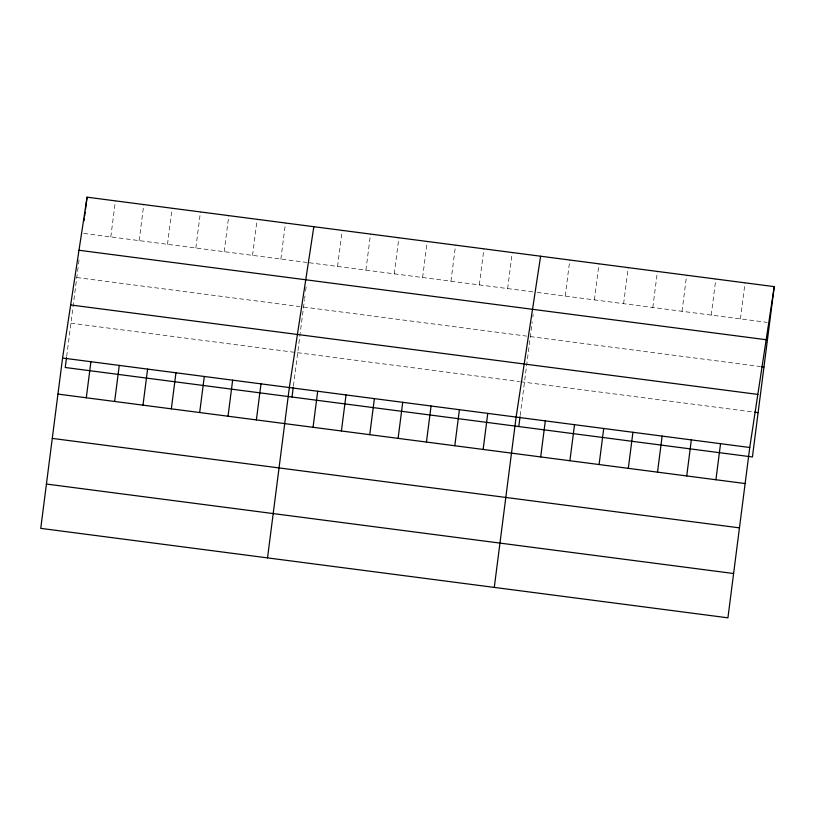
<?xml version="1.0" encoding="UTF-8"?>
<svg xmlns="http://www.w3.org/2000/svg" width="815" height="815" viewBox="0 0 815 815"><rect width="100%" height="100%" fill="white"/><g stroke="black" fill="none" stroke-linecap="round" stroke-linejoin="round"><path stroke-width="0.61" stroke-dasharray="4.08 3.06" d="M66.667 356.43L78.352 265.232M78.505 263.999L79.3 257.846M110.799 236.921L115.414 200.867M139.141 240.608L143.766 204.555M167.493 244.306L172.108 208.243M195.834 247.994L200.459 211.941M224.186 251.682L228.801 215.629M252.528 255.37L257.143 219.317M280.869 259.068L285.495 223.004M293.441 385.953L304.494 299.686M304.647 298.453L304.963 295.988M305.594 291.067L306.226 286.147M337.563 266.444L342.188 230.39M365.915 270.132L370.53 234.078M394.256 273.83L398.881 237.766M422.608 277.518L427.223 241.464M450.95 281.206L455.575 245.152M479.302 284.893L483.916 248.84M507.643 288.591L512.258 252.528M520.204 415.477L532.205 321.823M532.837 316.892L533.153 314.437M565.192 296.079L569.817 260.026M594.4 299.879L599.015 263.826M623.607 303.689L628.222 267.626M652.815 307.489L657.43 271.426M682.012 311.289L686.638 275.236M711.22 315.089L715.835 279.036M740.428 318.899L745.042 282.836M83.68 233.396L306.756 262.43M309.221 262.756L533.53 291.953M537.207 292.432L767.2 322.383M76.773 277.538L299.849 306.583M303.547 307.061L526.612 336.106M530.31 336.585L760.303 366.536M70.925 323.198L519.532 381.603M520.765 381.756L754.456 412.186"/><path stroke-width="1.22" d="M62.572 358.03L40.75 528.365L727.927 617.821L749.749 447.496L774.25 286.636L87.073 197.179L62.572 358.03L749.749 447.496M66.514 357.663L65.251 367.504L752.428 456.971L774.25 286.636M84.047 220.804L84.363 218.308M84.679 215.822L85.157 212.094M85.473 209.608L87.073 197.179M86.298 397.781L90.913 361.717M114.64 401.469L119.265 365.415M142.992 405.157L147.607 369.103M171.333 408.845L175.959 372.791M199.685 412.543L204.3 376.479M228.027 416.231L232.652 380.177M256.379 419.919L260.994 383.865M267.524 557.888L289.335 387.553L313.836 226.702M292.014 397.027L293.278 387.186M313.062 427.305L317.687 391.241M341.414 430.992L346.029 394.929M369.755 434.68L374.38 398.627M398.107 438.368L402.722 402.315M426.449 442.066L431.074 406.002M454.801 445.754L459.416 409.69M483.142 449.442L487.767 413.388M494.287 587.411L516.109 417.076L540.61 256.226M518.788 426.551L520.052 416.71M540.691 456.94L545.317 420.876M569.899 460.74L574.524 424.676M599.107 464.54L603.721 428.486M628.314 468.34L632.929 432.286M657.511 472.15L662.137 436.086M686.719 475.95L691.344 439.886M715.927 479.75L720.542 443.696M78.984 250.256L766.161 339.723M761.526 366.689L763.95 367.005M70.65 304.953L757.838 394.409M754.456 412.186L758.103 412.655M57.947 394.083L745.134 483.55M52.272 438.399L739.46 527.865M46.424 484.049L733.602 573.516"/></g></svg>
